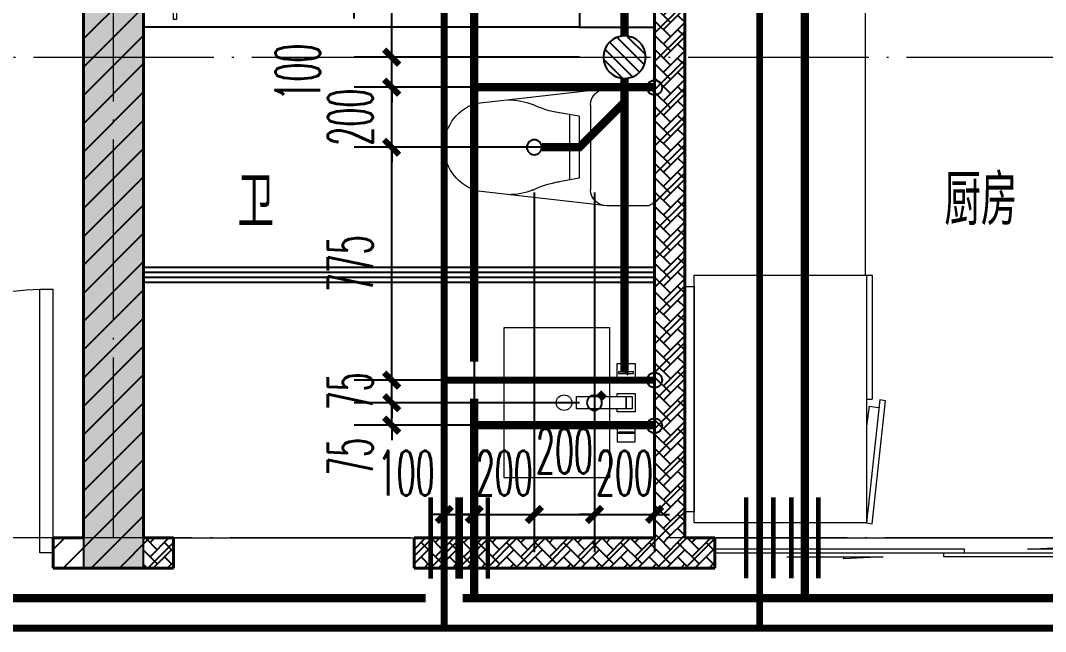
# Model space of a CAD drawing. Extents: x 27938 to 1042331, y -235042 to 1535213.
# Drawn here: x 686908 to 690317, y 140671 to 142704 of the extents above; entities that cross this region are included whole.
import ezdxf

# ---------------------------------------------------------------- set-up
doc = ezdxf.new("R2010")
doc.units = 0
doc.header["$LTSCALE"] = 1000
doc.header["$MEASUREMENT"] = 0
doc.linetypes.add('DASH', pattern=[0.35, 0.25, -0.1])
doc.linetypes.add('DOTE', pattern=[2.42, 2, -0.2, 0.02, -0.2])
for name, color, linetype in [('$RECOVER_210609100354-32', 7, 'Continuous'), ('$RECOVER_210609100354-5', 7, 'Continuous'), ('3.5方案汇报，与郭总、侯月琴确定户型_t8$0$2020.03.04 -1安徽标准化洋房户型(UA）_t8_t8$0$看线', 154, 'Continuous'), ('AH-FURNITURE', 1, 'Continuous'), ('COLUMN', 9, 'Continuous'), ('CURTWALL', 4, 'Continuous'), ('EQUIP_地漏', 7, 'Continuous'), ('EQUIP_污水', 7, 'Continuous'), ('IP-bath&kitchen-JOHNSON', 4, 'Continuous'), ('P-bath&kitchen-JOHNSON', 4, 'Continuous'), ('PIPE-污水', 2, 'W'), ('PIPE-热给水', 5, 'RJ1'), ('PIPE-给水', 3, 'J1'), ('PUB_TEXT', 4, 'Continuous'), ('TWT_DIM', 3, 'Continuous'), ('VALVE_不分区给水', 7, 'Continuous'), ('VPIPE-热给水', 5, 'RJ1'), ('VPIPE-给水', 3, 'TG_J'), ('保温', 6, 'Continuous'), ('建筑-排气道', 9, 'Continuous')]:
    doc.layers.add(name, color=color, linetype=linetype)
for name, color, linetype, lineweight in [('DOTE', 19, 'DOTE', 9), ('LVTRY', 1, 'Continuous', 13), ('PUB_HATCH', 8, 'Continuous', 9), ('WALL', 9, 'Continuous', 40), ('WINDOW', 8, 'Continuous', 15), ('平面-空调预留孔', 173, 'Continuous', 15), ('立面-洞口示意', 152, 'Continuous', 13)]:
    doc.layers.add(name, color=color, linetype=linetype, lineweight=lineweight)
doc.styles.add('_TCH_DIM_T3', font='SIMPLEX.shx', dxfattribs={"width": 0.494118, "bigfont": 'GBCBIG.shx'})
doc.styles.add('DIM_FONT', font='SIMPLEX.shx', dxfattribs={"width": 0.56})
doc.styles.get("Standard").update_dxf_attribs({"font": 'gbenor.shx', "bigfont": 'gbcbig.shx'})
doc.styles.add('TG_LINETYPE', font='SIMPLEX', dxfattribs={"width": 0.8, "height": 3, "bigfont": 'HZTXT'})
doc.linetypes.add('J1', pattern='A,3,-0.2,["J1",Standard,S=0.25,R=0,X=-0.1,Y=-0.115],-0.35', length=3.55)
doc.linetypes.add('RJ1', pattern='A,3,-0.2,["RJ1",Standard,S=0.25,R=0,X=-0.1,Y=-0.115],-0.5', length=3.7)
doc.linetypes.add('TG_J', pattern='A,2,-0.22,["J",TG_LINETYPE,S=0.1,R=0,X=-0.18,Y=-0.15],0', length=2.22)
doc.linetypes.add('W', pattern='A,3,-0.2,["W",Standard,S=0.25,R=0,X=-0.1,Y=-0.115],-0.2', length=3.4)
doc.dimstyles.new('_TWT_ARCH&&50', dxfattribs={"dimtxt": 148.75, "dimasz": 50, "dimexe": 125, "dimexo": 150, "dimgap": 63.125, "dimtad": 1, "dimdec": 0, "dimzin": 0, "dimdsep": 46, "dimtxsty": '_TCH_DIM_T3', "dimblk": 'ARCHTICK', "dimcen": 0.09, "dimclrt": 7, "dimazin": 2, "dimtfac": 1, "dimtdec": 0, "dimtix": 1, "dimtmove": 2, "dimatfit": 3, "dimfxl": 1, "dimtolj": 1, "dimtzin": 0, "dimarcsym": 0})
pattern_1 = [(45, (0, 0), (0, 47.4157523), [100.584, -33.528]), (135, (23.708, 23.708), (3e-15, 47.4157523), [100.584, -33.528])]
pattern_2 = [(45, (0, 47.75), (-47.022601, 47.022601), [])]

# ---------------------------------------------------------------- blocks, each defined once
blk = doc.blocks.new('GFDGDGRDGRDG')
at = {"layer": 'DOTE', "linetype": 'DOTE', "ltscale": 0.3}
for p, q in [((580393.7, 368758.3), (580393.7, 376108.3)), ((582293.7, 368758.3), (582293.7, 376108.3)), ((573593.7, 370358.3), (626393.7, 370358.3)), ((626393.7, 368758.3), (573593.7, 368758.3)), ((626393.7, 368458.3), (573593.7, 368458.3))]:
    blk.add_line(p, q, dxfattribs=at)
blk = doc.blocks.new('A$C60D053AF')
at = {"layer": 'AH-FURNITURE', "color": 0}
for p, q in [((232.5, -90), (128.3, -90)), ((192.5, -71), (327.6, -71)), ((192.5, -91), (327.6, -91)), ((341.7, -96.9), (370, -143.2)), ((355.9, -82.7), (384.2, -129)), ((232.5, -110), (128.3, -110)), ((245, -129.5), (245, -122.5)), ((265, -129.5), (265, -122.5)), ((255, -281), (255, -251)), ((393, -281), (393, -251)), ((255, -281), (393, -281))]:
    blk.add_line(p, q, dxfattribs=at)
for points in [[(170, -68, 1), (170, -94), (192.5, -94), (192.5, -68)], [(234, -251), (414, -251, 0.414214), (424, -241), (424, -111, 0.414214), (414, -101), (234, -101, 0.414214), (224, -111), (224, -241, 0.414214)], [(268, -122.5), (268, -107, 0.414214), (248, -87), (232.5, -87), (232.5, -113), (242, -113), (242, -122.5)], [(242, -152, 1), (268, -152), (268, -129.5), (242, -129.5)], [(383.8, -161.2, 1), (402.2, -142.8), (386.3, -126.9), (367.9, -145.3)]]:
    blk.add_lwpolyline(points, format="xyb", close=True, dxfattribs=at)
for centre, radius in [((100, -100), 30), ((255, -152), 15), ((255, -152), 10), ((393, -152), 15), ((393, -152), 10)]:
    blk.add_circle(centre, radius, dxfattribs=at)
for radius in [40, 20]:
    blk.add_arc((327.6, -111), radius, 45, 90, dxfattribs=at)
blk = doc.blocks.new('*U40')
h = blk.add_hatch(color=0)
h.set_gradient(color1=(0, 0, 255), rotation=180, tint=1)
h.paths.add_polyline_path([(0, 0), (-6.35, -6.35), (-6.35, -2.159), (-15, -2.159), (-15, 2.159), (-6.35, 2.159), (-6.35, 6.35)])
at = {"color": 0, "linetype": 'Continuous'}
blk.add_lwpolyline([(0, 0), (-6.35, -6.35), (-6.35, -2.159), (-15, -2.159), (-15, 2.159), (-6.35, 2.159), (-6.35, 6.35)], close=True, dxfattribs=at)
blk = doc.blocks.new('sgrsefv')
at = {"layer": 'PUB_HATCH'}
blk.add_hatch(color=0, dxfattribs=at).paths.add_polyline_path([(1112933.3, 840916.3), (1112933.3, 840646.3), (1113073.3, 840646.3), (1113073.3, 840661.3), (1112968.3, 840661.3), (1112948.3, 840681.3), (1112948.3, 840881.3), (1112968.3, 840901.3), (1113288.3, 840901.3), (1113308.3, 840881.3), (1113308.3, 840681.3), (1113288.3, 840661.3), (1113183.3, 840661.3), (1113183.3, 840646.3), (1113323.3, 840646.3), (1113323.3, 840916.3)])
at = {"layer": 'LVTRY', "color": 0}
for p, q in [((1113073.3, 840661.3), (1113073.3, 840646.3)), ((1113183.3, 840661.3), (1113183.3, 840646.3))]:
    blk.add_line(p, q, dxfattribs=at)
for points in [[(1112918.3, 840931.3), (1113338.3, 840931.3), (1113338.3, 840631.3), (1112918.3, 840631.3)], [(1112933.3, 840916.3), (1113323.3, 840916.3), (1113323.3, 840646.3), (1112933.3, 840646.3)], [(1113288.3, 840661.3), (1112968.3, 840661.3), (1112948.3, 840681.3), (1112948.3, 840881.3), (1112968.3, 840901.3), (1113288.3, 840901.3), (1113308.3, 840881.3), (1113308.3, 840681.3), (1113288.3, 840661.3)]]:
    blk.add_lwpolyline(points, close=True, dxfattribs=at)
at = {"layer": '立面-洞口示意', "color": 0}
blk.add_lwpolyline([(1112918.3, 840931.3), (1113181.8, 840837.4), (1113338.3, 840631.3)], dxfattribs=at)
at = {"layer": '建筑-排气道', "color": 8, "xscale": -5, "yscale": 5, "zscale": 5, "rotation": 270}
blk.add_blockref('*U40', (1113118.4, 840599), dxfattribs=at)
blk = doc.blocks.new('rtyg7uyhg')
at = {"layer": 'LVTRY', "color": 0}
for p, q in [((194234.6, 45488.8), (193621, 45488.8)), ((193590.3, 45458.1), (193590.3, 45069.5)), ((194265.3, 45069.5), (194265.3, 45458.1)), ((193896.4, 45429.9), (193857.6, 45326.3)), ((193925.8, 45440.4), (193940.1, 45432.2)), ((193682.3, 45407), (193887.8, 45407)), ((193875.3, 45316), (193945.6, 45401.5)), ((194111.9, 45407), (194173.3, 45407)), ((193621, 45130.8), (193621, 45345.6)), ((194009.6, 45345.6), (194009.6, 45130.8)), ((194050.5, 45130.8), (194050.5, 45345.6)), ((194234.6, 45345.6), (194234.6, 45130.8)), ((193857.6, 45326.3), (193875.3, 45316)), ((193948.3, 45069.5), (193682.3, 45069.5)), ((194173.3, 45069.5), (194111.9, 45069.5)), ((193621, 45038.8), (194234.6, 45038.8))]:
    blk.add_line(p, q, dxfattribs=at)
for centre, radius in [((193866.4, 45437.7), 20.5), ((193989.2, 45437.7), 20.5), ((194071, 45437.7), 20.5), ((193815.3, 45238.2), 25.6), ((194137.5, 45238.2), 25.6)]:
    blk.add_circle(centre, radius, dxfattribs=at)
for centre, radius, start, end in [((193621, 45458.1), 30.7, 90, 180), ((194234.6, 45458.1), 30.7, 360, 90), ((193915.6, 45422.7), 20.5, 60, 159.4623), ((193929.8, 45414.5), 20.5, 320.5377, 60), ((193682.3, 45345.6), 61.4, 90, 180), ((193948.3, 45345.6), 61.4, 360, 90), ((194111.9, 45345.6), 61.4, 90, 180), ((194173.3, 45345.6), 61.4, 360, 90), ((193682.3, 45130.8), 61.4, 180, 270), ((193948.3, 45130.8), 61.4, 270, 360), ((194111.9, 45130.8), 61.4, 180, 270), ((194173.3, 45130.8), 61.4, 270, 360), ((193621, 45069.5), 30.7, 180, 270), ((194234.6, 45069.5), 30.7, 270, 360)]:
    blk.add_arc(centre, radius, start, end, dxfattribs=at)
at = {"layer": 'LVTRY', "color": 0, "style": 'DIM_FONT', "width": 0.8, "flags": 9}
for tag in ['YSIZE', 'XSIZE']:
    blk.add_attdef(tag, (193927.8, 45487.8), '', height=0.5, rotation=90, dxfattribs=at)
blk = doc.blocks.new('A-Kitchen-7')
at = {"layer": 'LVTRY', "color": 0}
for p, q in [((-518.7, 779.7), (-7.2, 834.3)), ((-3.6, 810.6), (-515, 756)), ((-7.2, 834.3), (-3.6, 810.6)), ((-515, 756), (-518.7, 779.7)), ((-29.1, 767), (-35.2, 806.4)), ((515, 780), (0, 780)), ((0, 756), (0, 780)), ((515, 756), (515, 780)), ((515, 756), (-515, 756)), ((-515, 756), (-515, 40)), ((-485.6, 760.5), (-484.9, 756)), ((-29.1, 767), (-112.1, 756)), ((515, 40), (515, 756)), ((-515, 40), (515, 40))]:
    blk.add_line(p, q, dxfattribs=at)
blk.add_lwpolyline([(-468.9, 40), (-468.9, 0), (468.9, 0), (468.9, 40)], close=True, dxfattribs=at)
blk = doc.blocks.new('FRSDFDGDGDRGDR')
at = {"layer": '平面-空调预留孔', "color": 0}
for p, q in [((699618.9, 775447.8), (699746.3, 775447.8)), ((699746.3, 775447.8), (699746.3, 775355.4)), ((699612.3, 775044), (699612.3, 775441.2)), ((699719.9, 775342.2), (699719.9, 775143)), ((699726.5, 775348.8), (699739.7, 775348.8)), ((699726.5, 775136.4), (699739.7, 775136.4)), ((699746.3, 775129.8), (699746.3, 775037.4)), ((699746.3, 775037.4), (699618.9, 775037.4))]:
    blk.add_line(p, q, dxfattribs=at)
blk.add_lwpolyline([(699766.1, 775166.7), (699792.5, 775153.5), (699792.5, 775057.2), (699766.1, 775044), (699766.1, 775017.6), (699618.9, 775017.6, -0.414214), (699592.5, 775044), (699592.5, 775441.2, -0.414214), (699618.9, 775467.6), (699766.1, 775467.6), (699766.1, 775441.2), (699792.5, 775428), (699792.5, 775331.6), (699766.1, 775318.4)], format="xyb", close=True, dxfattribs=at)
for centre, radius in [((699739.7, 775331.6), 10.6), ((699739.7, 775243.2), 15.8), ((699739.7, 775153.5), 10.6)]:
    blk.add_circle(centre, radius, dxfattribs=at)
for centre, start, end in [((699618.9, 775441.2), 90, 180), ((699726.5, 775342.2), 90, 180), ((699739.7, 775355.4), 270, 360), ((699726.5, 775143), 180, 270), ((699739.7, 775129.8), 0, 90), ((699618.9, 775044), 180, 270)]:
    blk.add_arc(centre, 6.6, start, end, dxfattribs=at)
blk = doc.blocks.new('vcxvcdfvdxv')
at = {"layer": 'LVTRY', "color": 0}
for p, q in [((582293.7, 370358.3), (582763.9, 370358.3)), ((582393.7, 369458.3), (582393.7, 370358.3)), ((582547.9, 370115.4), (582763.9, 370358.3)), ((582763.9, 370358.3), (582763.9, 369458.3)), ((582703.7, 370278.3), (582303.7, 370278.3)), ((582393.7, 370268.3), (582393.7, 369548.3)), ((582578.9, 370168.3), (582578.9, 370258.3)), ((582578.9, 370258.3), (582583.4, 370258.3)), ((582583.4, 370258.3), (582583.4, 370168.3)), ((582713.7, 369548.3), (582713.7, 370268.3)), ((582338.7, 370238.3), (582623.7, 370238.3)), ((582338.7, 370233.3), (582623.7, 370233.3)), ((582428.7, 370018.3), (582428.7, 370228.3)), ((582433.7, 370018.3), (582433.7, 370228.3)), ((582628.7, 370228.3), (582628.7, 370018.3)), ((582633.7, 370228.3), (582633.7, 370018.3)), ((582583.4, 370168.3), (582578.9, 370168.3)), ((582293.7, 370115.4), (582547.9, 370115.4)), ((582393.7, 369700.3), (582393.7, 370115.4)), ((582408.7, 370125.6), (582536.2, 370125.6)), ((582408.7, 370121.1), (582408.7, 370125.6)), ((582536.2, 370121.1), (582408.7, 370121.1)), ((582653.7, 370125.6), (582526.2, 370125.6)), ((582526.2, 370125.6), (582526.2, 370121.1)), ((582526.2, 370121.1), (582653.7, 370121.1)), ((582536.2, 370125.6), (582536.2, 370121.1)), ((582547.9, 370115.4), (582547.9, 369700.3)), ((582653.7, 370121.1), (582653.7, 370125.6)), ((582583.4, 370078.3), (582578.9, 370078.3)), ((582578.9, 370078.3), (582578.9, 369988.3)), ((582583.4, 369988.3), (582583.4, 370078.3)), ((582623.7, 370013.3), (582338.7, 370013.3)), ((582623.7, 370008.3), (582338.7, 370008.3)), ((582578.9, 369988.3), (582583.4, 369988.3)), ((582693.1, 369958.3), (582654.3, 369958.3)), ((582673.7, 369938.9), (582673.7, 369977.7)), ((582673.7, 369838.9), (582673.7, 369877.7)), ((582693.1, 369858.3), (582654.3, 369858.3)), ((582623.7, 369808.3), (582338.7, 369808.3)), ((582578.9, 369738.3), (582578.9, 369828.3)), ((582578.9, 369828.3), (582583.4, 369828.3)), ((582583.4, 369828.3), (582583.4, 369738.3)), ((582623.7, 369803.3), (582338.7, 369803.3)), ((582428.7, 369798.3), (582428.7, 369588.3)), ((582433.7, 369798.3), (582433.7, 369588.3)), ((582628.7, 369588.3), (582628.7, 369798.3)), ((582633.7, 369588.3), (582633.7, 369798.3)), ((582583.4, 369738.3), (582578.9, 369738.3)), ((582547.9, 369700.3), (582293.7, 369700.3)), ((582536.2, 369695.6), (582408.7, 369695.6)), ((582408.7, 369695.6), (582408.7, 369691.1)), ((582408.7, 369691.1), (582536.2, 369691.1)), ((582526.2, 369691.1), (582526.2, 369695.6)), ((582526.2, 369695.6), (582653.7, 369695.6)), ((582653.7, 369691.1), (582526.2, 369691.1)), ((582536.2, 369691.1), (582536.2, 369695.6)), ((582763.9, 369458.3), (582547.9, 369700.3)), ((582653.7, 369695.6), (582653.7, 369691.1)), ((582583.4, 369648.3), (582578.9, 369648.3)), ((582578.9, 369648.3), (582578.9, 369558.3)), ((582583.4, 369558.3), (582583.4, 369648.3)), ((582338.7, 369583.3), (582623.7, 369583.3)), ((582338.7, 369578.3), (582623.7, 369578.3)), ((582303.7, 369538.3), (582703.7, 369538.3)), ((582578.9, 369558.3), (582583.4, 369558.3)), ((582763.9, 369458.3), (582293.7, 369458.3))]:
    blk.add_line(p, q, dxfattribs=at)
blk.add_lwpolyline([(582893.7, 368758.3), (582893.7, 370758.3), (583993.7, 370758.3), (583993.7, 369632.3)], dxfattribs=at)
for centre, radius in [((582481.2, 370123.3), 29.7), ((582481.2, 370123.3), 11.7), ((582673.7, 369958.3), 17), ((582673.7, 369858.3), 17), ((582481.2, 369693.3), 29.7), ((582481.2, 369693.3), 11.7)]:
    blk.add_circle(centre, radius, dxfattribs=at)
for centre, radius, start, end in [((582403.7, 370268.3), 10, 90, 180), ((582703.7, 370268.3), 10, 0, 90), ((582438.7, 370228.3), 10, 90, 180), ((582438.7, 370228.3), 5, 90, 180), ((582623.7, 370228.3), 10, 0, 90), ((582623.7, 370228.3), 5, 0, 90), ((582481.2, 370123.3), 56.7, 2.2742, 87.7258), ((582481.2, 370123.3), 52.2, 2.4704, 87.5296), ((582581.2, 370123.3), 56.7, 92.2742, 177.7258), ((582581.2, 370123.3), 52.2, 92.4704, 177.5296), ((582481.2, 370123.3), 56.7, 272.2742, 357.7258), ((582481.2, 370123.3), 52.2, 272.4704, 357.5296), ((582581.2, 370123.3), 56.7, 182.2742, 267.7258), ((582581.2, 370123.3), 52.2, 182.4704, 267.5296), ((582438.7, 370018.3), 10, 180, 270), ((582438.7, 370018.3), 5, 180, 270), ((582623.7, 370018.3), 5, 270, 0), ((582623.7, 370018.3), 10, 270, 0), ((582438.7, 369798.3), 10, 90, 180), ((582623.7, 369798.3), 10, 0, 90), ((582438.7, 369798.3), 5, 90, 180), ((582623.7, 369798.3), 5, 0, 90), ((582481.2, 369693.3), 56.7, 2.2742, 87.7258), ((582481.2, 369693.3), 52.2, 2.4704, 87.5296), ((582581.2, 369693.3), 56.7, 92.2742, 177.7258), ((582581.2, 369693.3), 52.2, 92.4704, 177.5296), ((582481.2, 369693.3), 56.7, 272.2742, 357.7258), ((582481.2, 369693.3), 52.2, 272.4704, 357.5296), ((582581.2, 369693.3), 56.7, 182.2742, 267.7258), ((582581.2, 369693.3), 52.2, 182.4704, 267.5296), ((582438.7, 369588.3), 10, 180, 270), ((582438.7, 369588.3), 5, 180, 270), ((582623.7, 369588.3), 5, 270, 0), ((582623.7, 369588.3), 10, 270, 0), ((582403.7, 369548.3), 10, 180, 270), ((582703.7, 369548.3), 10, 270, 0)]:
    blk.add_arc(centre, radius, start, end, dxfattribs=at)
at = {"color": 8}
for name, p in [('sgrsefv', (-530624.6, -469573)), ('rtyg7uyhg', (389578.4, 325769.5))]:
    blk.add_blockref(name, p, dxfattribs=at)
at = {"color": 8, "rotation": 90}
blk.add_blockref('FRSDFDGDGDRGDR', (1359511.2, -328434.2), dxfattribs=at)
at = {"color": 8, "xscale": -1, "rotation": 90}
blk.add_blockref('A$C60D053AF', (582713.7, 371358.3), dxfattribs=at)
at = {"layer": 'LVTRY', "color": 8, "extrusion": (0, 0, -1), "xscale": -0.7999999999883585, "yscale": 0.7999999999883585, "zscale": -0.7999999999883585, "rotation": 270}
blk.add_blockref('A-Kitchen-7', (-584593.7, 369220.3), dxfattribs=at)
blk = doc.blocks.new('HFHFHFHFTF')
at = {"layer": 'PUB_HATCH'}
blk.add_hatch(color=256, dxfattribs=at).paths.add_polyline_path([(541016.6, 373823.7), (541016.6, 370923.7), (541216.6, 370923.7), (541216.6, 373623.7), (541616.6, 373623.7), (541616.6, 373823.7)])
at = {"layer": 'COLUMN', "color": 8}
for p, q in [((541016.6, 373823.7), (541016.6, 370923.7)), ((541216.6, 370923.7), (541216.6, 373623.7)), ((541016.6, 370923.7), (541216.6, 370923.7))]:
    blk.add_line(p, q, dxfattribs=at)
blk = doc.blocks.new('VDVDVDCZSCCS')
at = {"layer": '保温', "linetype": 'ByBlock', "ltscale": 10}
h = blk.add_hatch(dxfattribs=at)
h.set_pattern_fill('AR-HBONE', color=251, scale=55)
h.set_pattern_definition(pattern_1)
h.paths.add_polyline_path([(542916.6, 373623.7), (542916.7, 371023.7), (543016.6, 371023.7), (543016.5, 373623.7)])
h = blk.add_hatch(dxfattribs=at)
h.set_pattern_fill('AR-HBONE', color=251, scale=55)
h.set_pattern_definition(pattern_1)
h.paths.add_polyline_path([(541316.7, 370923.7), (541316.7, 371023.7), (541216.7, 371023.7), (541216.7, 370923.7)])
h = blk.add_hatch(dxfattribs=at)
h.set_pattern_fill('AR-HBONE', color=251, scale=55)
h.set_pattern_definition(pattern_1)
edge = h.paths.add_edge_path()
edge.add_line((543116.6, 370923.7), (543116.6, 371023.7))
edge.add_line((543115.5, 371023.7), (542116.7, 371023.7))
edge.add_line((542116.7, 371023.7), (542116.7, 370923.7))
edge.add_line((542116.7, 370923.7), (543116.6, 370923.7))
blk = doc.blocks.new('rrrrrrrrrrrra')
at = {"color": 0}
for p, q in [((252.6, 483.7), (-87.4, 483.7)), ((-112.4, 458.7), (-112.4, 324.3)), ((277.6, 324.3), (277.6, 458.7)), ((-112.4, 324.3), (-63.7, -103.4)), ((277.6, 324.3), (227.5, -115.6)), ((-59.1, 271.1), (224.3, 271.1)), ((-20.6, 232.4), (-34.2, 153.6)), ((185.8, 232.4), (-20.6, 232.4)), ((185.8, 232.4), (199.4, 153.6)), ((191.3, 200.5), (-26.1, 200.5))]:
    blk.add_line(p, q, dxfattribs=at)
for centre, radius, start, end in [((-87.4, 458.7), 25, 90, 180), ((252.6, 458.7), 25, 0, 90), ((-59.1, 324.3), 53.3, 180, 270), ((224.3, 324.3), 53.3, 270, 0), ((-322.6, 209.8), 293.8, 333.5369, 351.4828), ((487.8, 209.8), 293.8, 188.5172, 206.4631), ((149, -3.2), 224.1, 158.5202, 180), ((16.2, -3.2), 224.1, 0, 21.4798), ((83.8, -63.6), 152.8, 195.0773, 340.1181)]:
    blk.add_arc(centre, radius, start, end, dxfattribs=at)
blk = doc.blocks.new('A$C1E0F638F')
at = {"color": 0}
for points in [[(499.7, 435.1), (499.7, 85.1), (0, 85.1), (0, 435.1)], [(269.9, 30), (229.9, 30), (229.9, 195), (269.9, 195)], [(119.9, 0), (179.9, 0), (179.9, 60), (119.9, 60)], [(146.9, 55), (152.9, 55), (152.9, 5), (146.9, 5)], [(379.9, 0), (319.9, 0), (319.9, 60), (379.9, 60)], [(352.9, 55), (346.9, 55), (346.9, 5), (352.9, 5)], [(229.9, 30), (269.9, 30), (269.9, 10), (229.9, 10)]]:
    blk.add_lwpolyline(points, close=True, dxfattribs=at)
blk.add_lwpolyline([(269.9, 60), (279.9, 60), (279.9, 0), (219.9, 0), (219.9, 60), (229.9, 60)], dxfattribs=at)
blk.add_circle((249.9, 236.3), 26, dxfattribs=at)
blk = doc.blocks.new('135')
blk.add_hatch(color=0).paths.add_polyline_path([(4.8, 1.8), (3.6, -1), (-4.7, 2.5), (-3.5, 5.3)])
at = {"color": 0}
for p, q in [((0, 0), (0, 39.1)), ((-6.3, 2.6), (5.4, -2.3)), ((-5.7, 2.9), (-5.2, 2.7)), ((-5.6, 18.9), (-3.4, 19.4)), ((-3.4, 19.4), (-5.5, 19.4)), ((5.2, 10.9), (-5.3, 10.9)), ((5.2, 9.7), (-5.2, 9.7)), ((-5.2, 2.7), (-3.8, 5.9)), ((-5, 10.9), (-5, 30.5)), ((-3.8, 5.9), (5.4, 2.1)), ((5.6, 18.9), (3.4, 19.3)), ((3.4, 19.3), (5.6, 19.3)), ((4.1, -1.2), (5.4, 2.1)), ((5, 10.9), (5, 32.3)), ((4.1, -1.2), (5.7, -1.8))]:
    blk.add_line(p, q, dxfattribs=at)
for centre, radius, start, end in [((6.2, 15.8), 13.5, 151.0147, 204.8403), ((13.5, 4.2), 20.5, 163.0924, 182.0012), ((-6, 3.6), 1, 184.2275, 248.4661), ((8.6, 15.5), 14.6, 166.278, 198.0953), ((13.5, 4.2), 19.5, 163.7443, 182.5269), ((-5.5, 3.3), 0.5, 181.9385, 247.2597), ((-5.2, 22.1), 0.5, 335.7643, 151.0147), ((3.8, 18.1), 9.42, 155.7643, 171.9773), ((5.2, 22.3), 0.5, 29.8425, 204.574), ((-5.9, 17.2), 11.7, 10.475, 24.574), ((29.1, 6.7), 24, 172.9439, 199.2318), ((-6.3, 15.4), 12.4, 338.6449, 16.0476), ((-6, 15.8), 13.4, 334.9111, 29.8425), ((26.4, 6.3), 20.6, 169.1454, 199.9526), ((5.9, -1.2), 1.17, 247.4597, 19.9526), ((5.9, -1.4), 0.5, 247.4597, 19.2318)]:
    blk.add_arc(centre, radius, start, end, dxfattribs=at)
blk.add_open_spline([(-5, 30.5), (-4.1, 31.3), (-2.3, 33), (0.9, 29.2), (3.5, 31.1), (5, 32.3)], degree=3, knots=[0, 0, 0, 0, 3.066329, 6.218313, 11.124135, 11.124135, 11.124135, 11.124135], dxfattribs=at)
blk = doc.blocks.new('SDFAWERAWER')
at = {"layer": 'LVTRY', "color": 0}
for p, q in [((593987.8, -1242190.5), (593978.2, -1242214)), ((594017.1, -1242202.5), (593987.8, -1242190.5)), ((594015.8, -1242220.4), (594027.2, -1242192.7)), ((594022.6, -1242211.4), (594029.8, -1242193.8)), ((594025.4, -1242210.8), (594031.1, -1242196.8)), ((594027.2, -1242192.7), (594033, -1242195.1)), ((594029.8, -1242193.8), (594031.1, -1242196.8)), ((594032.2, -1242197.2), (594033, -1242195.1)), ((594033, -1242195.1), (594034, -1242197.4)), ((594033.8, -1242197.9), (594034, -1242197.4)), ((594047.3, -1242200.9), (594035.9, -1242228.7)), ((594049.9, -1242202), (594043.3, -1242218.2)), ((594047.3, -1242200.9), (594049.9, -1242202)), ((594049.9, -1242202), (594051.2, -1242205)), ((593941.2, -1242210.1), (593783.7, -1242594.8)), ((593964.6, -1242219.7), (593807.2, -1242604.4)), ((593941.2, -1242210.1), (593964.6, -1242219.7)), ((594007.5, -1242226), (593978.2, -1242214)), ((594015.8, -1242220.4), (594021.7, -1242222.8)), ((594025.7, -1242203.9), (594018.5, -1242221.5)), ((594018.5, -1242221.5), (594021.5, -1242220.3)), ((594025.4, -1242210.8), (594021.5, -1242220.3)), ((594022.6, -1242220.7), (594021.7, -1242222.8)), ((594021.7, -1242222.8), (594023.9, -1242221.9)), ((594024.2, -1242221.4), (594023.9, -1242221.9)), ((594027.7, -1242234.3), (594078.4, -1242255)), ((594035.9, -1242228.7), (594038.6, -1242229.7)), ((594037.3, -1242210.8), (594088, -1242231.6)), ((594038.6, -1242229.7), (594045.2, -1242213.6)), ((594038.6, -1242229.7), (594041.6, -1242228.5)), ((594041.6, -1242228.5), (594051.2, -1242205)), ((594057.1, -1242246.3), (594066.7, -1242222.8)), ((593783.7, -1242594.8), (593807.2, -1242604.4)), ((593803.2, -1242641.3), (593812.8, -1242617.9)), ((593803.2, -1242641.3), (593832.6, -1242653.3)), ((593812.8, -1242617.9), (593842.2, -1242629.9)), ((593842.2, -1242629.9), (593832.6, -1242653.3)), ((593845.2, -1242628.6), (593833.8, -1242656.3)), ((593847.8, -1242629.7), (593836.5, -1242657.4)), ((593845.2, -1242628.6), (593842.2, -1242629.9)), ((593847.8, -1242629.7), (593845.2, -1242628.6)), ((593847.1, -1242661.8), (593858.5, -1242634.1)), ((593849.8, -1242662.9), (593861.2, -1242635.2)), ((593852.1, -1242661.9), (593862.1, -1242637.4)), ((593858.5, -1242634.1), (593861.2, -1242635.2)), ((593861.2, -1242635.2), (593862.1, -1242637.4)), ((593833.8, -1242656.3), (593832.6, -1242653.3)), ((593836.5, -1242657.4), (593833.8, -1242656.3)), ((593847.1, -1242661.8), (593849.8, -1242662.9))]:
    blk.add_line(p, q, dxfattribs=at)
blk.add_lwpolyline([(593823.5, -1242717), (594045.8, -1242173.9), (594036.5, -1242170.2), (593814.2, -1242713.2)], close=True, dxfattribs=at)
blk.add_arc((594075.3, -1242240), 15.3, 281.7932, 33.7019, dxfattribs=at)
for centre, major_axis, start_param, end_param in [((593974.2, -1242223.6), (3.93, 9.6), 0, 1.570796), ((593816.8, -1242608.3), (13.5, 33.1), 1.570796, 3.141593), ((593816.8, -1242608.3), (3.93, 9.6), 1.570796, 3.141593)]:
    blk.add_ellipse(centre, major_axis=major_axis, ratio=1, start_param=start_param, end_param=end_param, dxfattribs=at)
at = {"layer": 'P-bath&kitchen-JOHNSON', "color": 0, "linetype": 'DASH'}
blk.add_arc((593809.8, -1242714), 586.2, 67.5369, 157.1325, dxfattribs=at)
at = {"layer": 'LVTRY', "color": 8, "xscale": -1, "rotation": 157.7329157530927}
blk.add_blockref('135', (594045.3, -1242161.9), dxfattribs=at)
blk = doc.blocks.new('$VALVE$00000533')
at = {"ltscale": 0.5, "const_width": 25}
for points in [[(-225, 75), (225, 75)], [(-225, -75), (225, -75)]]:
    blk.add_lwpolyline(points, dxfattribs=at)
blk = doc.blocks.new('_ArchTick')
at = {"color": 0, "linetype": 'ByBlock', "const_width": 0.4}
blk.add_lwpolyline([(-0.5, -0.5), (0.5, 0.5)], dxfattribs=at)
blk = doc.blocks.new('*D317')
at = {"layer": 'Defpoints', "color": 0}
for p in [(688316.7, 142282.2), (688416.7, 142282.2), (688416.7, 141060.5)]:
    blk.add_point(p, dxfattribs=at)
at = {"layer": 'TWT_DIM', "color": 0, "lineweight": -2}
for p, q in [((688316.7, 142132.2), (688316.7, 140935.5)), ((688416.7, 142132.2), (688416.7, 140935.5)), ((688316.7, 141060.5), (688266.7, 141060.5)), ((688316.7, 141060.5), (688416.7, 141060.5)), ((688416.7, 141060.5), (688466.7, 141060.5))]:
    blk.add_line(p, q, dxfattribs=at)
at = {"layer": 'TWT_DIM', "color": 0, "lineweight": -2, "xscale": 50, "yscale": 50, "zscale": 50}
blk.add_blockref('_ArchTick', (688316.7, 141060.5), dxfattribs=at)
at = {"layer": 'TWT_DIM', "color": 0, "lineweight": -2, "xscale": 50, "yscale": 50, "zscale": 50, "rotation": 180}
blk.add_blockref('_ArchTick', (688416.7, 141060.5), dxfattribs=at)
at = {"layer": 'TWT_DIM', "color": 7, "insert": (688190, 141198), "char_height": 148.75, "attachment_point": 5, "style": '_TCH_DIM_T3'}
blk.add_mtext('\\A1;100', dxfattribs=at)
blk = doc.blocks.new('*D318')
at = {"layer": 'Defpoints', "color": 0}
for p in [(688416.7, 142282.2), (688616.5, 142282.2), (688616.5, 141060.5)]:
    blk.add_point(p, dxfattribs=at)
at = {"layer": 'TWT_DIM', "color": 0, "lineweight": -2}
for p, q in [((688416.7, 142132.2), (688416.7, 140935.5)), ((688616.5, 142132.2), (688616.5, 140935.5)), ((688416.7, 141060.5), (688366.7, 141060.5)), ((688416.7, 141060.5), (688616.5, 141060.5)), ((688616.5, 141060.5), (688666.5, 141060.5))]:
    blk.add_line(p, q, dxfattribs=at)
at = {"layer": 'TWT_DIM', "color": 0, "lineweight": -2, "xscale": 50, "yscale": 50, "zscale": 50}
blk.add_blockref('_ArchTick', (688416.7, 141060.5), dxfattribs=at)
at = {"layer": 'TWT_DIM', "color": 0, "lineweight": -2, "xscale": 50, "yscale": 50, "zscale": 50, "rotation": 180}
blk.add_blockref('_ArchTick', (688616.5, 141060.5), dxfattribs=at)
at = {"layer": 'TWT_DIM', "color": 7, "insert": (688516.6, 141198), "char_height": 148.75, "attachment_point": 5, "style": '_TCH_DIM_T3'}
blk.add_mtext('\\A1;200', dxfattribs=at)
blk = doc.blocks.new('*D319')
at = {"layer": 'Defpoints', "color": 0}
for p in [(688616.5, 142282.2), (688816.5, 142282.2), (688816.5, 141060.5)]:
    blk.add_point(p, dxfattribs=at)
at = {"layer": 'TWT_DIM', "color": 0, "lineweight": -2}
for p, q in [((688616.5, 142132.2), (688616.5, 140935.5)), ((688816.5, 142132.2), (688816.5, 140935.5)), ((688616.5, 141060.5), (688816.5, 141060.5))]:
    blk.add_line(p, q, dxfattribs=at)
at = {"layer": 'TWT_DIM', "color": 0, "lineweight": -2, "xscale": 50, "yscale": 50, "zscale": 50, "rotation": 180}
blk.add_blockref('_ArchTick', (688616.5, 141060.5), dxfattribs=at)
at = {"layer": 'TWT_DIM', "color": 0, "lineweight": -2, "xscale": 50, "yscale": 50, "zscale": 50}
blk.add_blockref('_ArchTick', (688816.5, 141060.5), dxfattribs=at)
at = {"layer": 'TWT_DIM', "color": 7, "insert": (688716.5, 141271.5), "char_height": 148.75, "attachment_point": 5, "style": '_TCH_DIM_T3'}
blk.add_mtext('\\A1;200', dxfattribs=at)
blk = doc.blocks.new('*D320')
at = {"layer": 'Defpoints', "color": 0}
for p in [(688816.5, 142282.2), (689016.5, 142282.2), (689016.5, 141060.5)]:
    blk.add_point(p, dxfattribs=at)
at = {"layer": 'TWT_DIM', "color": 0, "lineweight": -2}
for p, q in [((688816.5, 142132.2), (688816.5, 140935.5)), ((689016.5, 142132.2), (689016.5, 140935.5)), ((688816.5, 141060.5), (688766.5, 141060.5)), ((688816.5, 141060.5), (689016.5, 141060.5)), ((689016.5, 141060.5), (689066.5, 141060.5))]:
    blk.add_line(p, q, dxfattribs=at)
at = {"layer": 'TWT_DIM', "color": 0, "lineweight": -2, "xscale": 50, "yscale": 50, "zscale": 50}
blk.add_blockref('_ArchTick', (688816.5, 141060.5), dxfattribs=at)
at = {"layer": 'TWT_DIM', "color": 0, "lineweight": -2, "xscale": 50, "yscale": 50, "zscale": 50, "rotation": 180}
blk.add_blockref('_ArchTick', (689016.5, 141060.5), dxfattribs=at)
at = {"layer": 'TWT_DIM', "color": 7, "insert": (688916.5, 141198), "char_height": 148.75, "attachment_point": 5, "style": '_TCH_DIM_T3'}
blk.add_mtext('\\A1;200', dxfattribs=at)
blk = doc.blocks.new('*D321')
at = {"layer": 'Defpoints', "color": 0}
for p in [(688142.1, 141432.3), (688916.6, 141432.3), (688916.6, 141357.3)]:
    blk.add_point(p, dxfattribs=at)
at = {"layer": 'TWT_DIM', "color": 0, "lineweight": -2}
for p, q in [((688142.1, 141432.3), (688142.1, 141482.3)), ((688766.6, 141432.3), (688017.1, 141432.3)), ((688142.1, 141357.3), (688142.1, 141432.3)), ((688766.6, 141357.3), (688017.1, 141357.3)), ((688142.1, 141357.3), (688142.1, 141307.3))]:
    blk.add_line(p, q, dxfattribs=at)
at = {"layer": 'TWT_DIM', "color": 0, "lineweight": -2, "xscale": 50, "yscale": 50, "zscale": 50}
for p, rotation in [((688142.1, 141432.3), 270), ((688142.1, 141357.3), 90)]:
    blk.add_blockref('_ArchTick', p, dxfattribs=dict(at, rotation=rotation))
at = {"layer": 'TWT_DIM', "color": 7, "insert": (688004.6, 141252.2), "char_height": 148.75, "attachment_point": 5, "rotation": 90, "style": '_TCH_DIM_T3'}
blk.add_mtext('\\A1;75', dxfattribs=at)
blk = doc.blocks.new('*D322')
at = {"layer": 'Defpoints', "color": 0}
for p in [(688142.1, 141507.3), (688916.6, 141507.3), (688916.6, 141432.3)]:
    blk.add_point(p, dxfattribs=at)
at = {"layer": 'TWT_DIM', "color": 0, "lineweight": -2}
for p, q in [((688142.1, 141507.3), (688142.1, 141557.3)), ((688766.6, 141507.3), (688017.1, 141507.3)), ((688142.1, 141432.3), (688142.1, 141507.3)), ((688766.6, 141432.3), (688017.1, 141432.3)), ((688142.1, 141432.3), (688142.1, 141382.3))]:
    blk.add_line(p, q, dxfattribs=at)
at = {"layer": 'TWT_DIM', "color": 0, "lineweight": -2, "xscale": 50, "yscale": 50, "zscale": 50}
for p, rotation in [((688142.1, 141507.3), 270), ((688142.1, 141432.3), 90)]:
    blk.add_blockref('_ArchTick', p, dxfattribs=dict(at, rotation=rotation))
at = {"layer": 'TWT_DIM', "color": 7, "insert": (688004.6, 141469.8), "char_height": 148.75, "attachment_point": 5, "rotation": 90, "style": '_TCH_DIM_T3'}
blk.add_mtext('\\A1;75', dxfattribs=at)
blk = doc.blocks.new('*D323')
at = {"layer": 'Defpoints', "color": 0}
for p in [(688142.1, 142282.2), (688916.6, 142282.2), (688916.6, 141507.3)]:
    blk.add_point(p, dxfattribs=at)
at = {"layer": 'TWT_DIM', "color": 0, "lineweight": -2}
for p, q in [((688766.6, 142282.2), (688017.1, 142282.2)), ((688142.1, 141507.3), (688142.1, 142282.2)), ((688766.6, 141507.3), (688017.1, 141507.3))]:
    blk.add_line(p, q, dxfattribs=at)
at = {"layer": 'TWT_DIM', "color": 0, "lineweight": -2, "xscale": 50, "yscale": 50, "zscale": 50}
for p, rotation in [((688142.1, 142282.2), 90), ((688142.1, 141507.3), 270)]:
    blk.add_blockref('_ArchTick', p, dxfattribs=dict(at, rotation=rotation))
at = {"layer": 'TWT_DIM', "color": 7, "insert": (688004.6, 141894.8), "char_height": 148.75, "attachment_point": 5, "rotation": 90, "style": '_TCH_DIM_T3'}
blk.add_mtext('\\A1;775', dxfattribs=at)
blk = doc.blocks.new('*D324')
at = {"layer": 'Defpoints', "color": 0}
for p in [(688142.1, 142482.2), (688916.6, 142482.2), (688916.6, 142282.2)]:
    blk.add_point(p, dxfattribs=at)
at = {"layer": 'TWT_DIM', "color": 0, "lineweight": -2}
for p, q in [((688142.1, 142482.2), (688142.1, 142532.2)), ((688766.6, 142482.2), (688017.1, 142482.2)), ((688142.1, 142282.2), (688142.1, 142482.2)), ((688766.6, 142282.2), (688017.1, 142282.2)), ((688142.1, 142282.2), (688142.1, 142232.2))]:
    blk.add_line(p, q, dxfattribs=at)
at = {"layer": 'TWT_DIM', "color": 0, "lineweight": -2, "xscale": 50, "yscale": 50, "zscale": 50}
for p, rotation in [((688142.1, 142482.2), 270), ((688142.1, 142282.2), 90)]:
    blk.add_blockref('_ArchTick', p, dxfattribs=dict(at, rotation=rotation))
at = {"layer": 'TWT_DIM', "color": 7, "insert": (688004.6, 142382.2), "char_height": 148.75, "attachment_point": 5, "rotation": 90, "style": '_TCH_DIM_T3'}
blk.add_mtext('\\A1;200', dxfattribs=at)
blk = doc.blocks.new('*D325')
at = {"layer": 'Defpoints', "color": 0}
for p in [(688142.1, 142582), (688916.6, 142582), (688916.6, 142482.2)]:
    blk.add_point(p, dxfattribs=at)
at = {"layer": 'TWT_DIM', "color": 0, "lineweight": -2}
for p, q in [((688142.1, 142582), (688142.1, 142632)), ((688766.6, 142582), (688017.1, 142582)), ((688142.1, 142482.2), (688142.1, 142582)), ((688766.6, 142482.2), (688017.1, 142482.2)), ((688142.1, 142482.2), (688142.1, 142432.2))]:
    blk.add_line(p, q, dxfattribs=at)
at = {"layer": 'TWT_DIM', "color": 0, "lineweight": -2, "xscale": 50, "yscale": 50, "zscale": 50}
for p, rotation in [((688142.1, 142582), 270), ((688142.1, 142482.2), 90)]:
    blk.add_blockref('_ArchTick', p, dxfattribs=dict(at, rotation=rotation))
at = {"layer": 'TWT_DIM', "color": 7, "insert": (687829.6, 142532.1), "char_height": 148.75, "attachment_point": 5, "rotation": 90, "style": '_TCH_DIM_T3'}
blk.add_mtext('\\A1;100', dxfattribs=at)
blk = doc.blocks.new('*D326')
at = {"layer": 'Defpoints', "color": 0}
for p in [(688142.1, 143132.3), (688916.6, 143132.3), (688916.6, 142582)]:
    blk.add_point(p, dxfattribs=at)
at = {"layer": 'TWT_DIM', "color": 0, "lineweight": -2}
for p, q in [((688766.6, 143132.3), (688017.1, 143132.3)), ((688142.1, 142582), (688142.1, 143132.3)), ((688766.6, 142582), (688017.1, 142582))]:
    blk.add_line(p, q, dxfattribs=at)
at = {"layer": 'TWT_DIM', "color": 0, "lineweight": -2, "xscale": 50, "yscale": 50, "zscale": 50}
for p, rotation in [((688142.1, 143132.3), 90), ((688142.1, 142582), 270)]:
    blk.add_blockref('_ArchTick', p, dxfattribs=dict(at, rotation=rotation))
at = {"layer": 'TWT_DIM', "color": 7, "insert": (688004.6, 142857.2), "char_height": 148.75, "attachment_point": 5, "rotation": 90, "style": '_TCH_DIM_T3'}
blk.add_mtext('\\A1;550', dxfattribs=at)
blk = doc.blocks.new('$TwtSys$00000141')
for p, q in [((-141.3, 11.5), (-15.1, 137.7)), ((-141.3, 11.5), (-15.1, 137.7)), ((-130.8, -52.6), (52.6, 130.8)), ((-130.8, -52.6), (52.6, 130.8)), ((-99.7, -99.7), (99.7, 99.7)), ((-99.7, -99.7), (99.7, 99.7)), ((-48.5, -130.6), (131.4, 49.3)), ((-48.5, -130.6), (131.4, 49.3)), ((17.1, -138.4), (138.4, -17.1)), ((17.1, -138.4), (138.4, -17.1))]:
    blk.add_line(p, q)
blk.add_circle((0, 0), 141)
blk.add_circle((0, 0), 141)
blk = doc.blocks.new('$TwtSys$00000147')
blk.add_circle((0, 0, 0), 25)
blk = doc.blocks.new('$DorLib2D$00000001')
for p, q in [((0.45, 0.975), (0.5, 0.975)), ((0.45, 0), (0.45, 0.975)), ((0.5, 0), (0.5, 0.975)), ((0.5, 0), (0.45, 0))]:
    blk.add_line(p, q)
at = {"lineweight": 13}
blk.add_arc((0.475, 0), 0.975, 91.4693, 180, dxfattribs=at)
blk = doc.blocks.new('$DorLib2D$00000131')
at = {"color": 0, "linetype": 'Continuous'}
for p, q in [((0.15, 0.125), (0.2319, 0.1973)), ((0.2319, 0.1973), (0.2319, 0.125)), ((-0.5, 0.125), (-0.5, 0)), ((0.0192, 0.125), (-0.5, 0.125)), ((0.0192, 0), (0.0192, 0.125)), ((0.35, 0.125), (0.15, 0.125)), ((-0.5, 0), (0.0192, 0)), ((-0.024, 0), (0.5, 0)), ((-0.024, -0.125), (-0.024, 0)), ((0.5, 0), (0.5, -0.125)), ((-0.35, -0.125), (-0.15, -0.125)), ((-0.2319, -0.1973), (-0.2319, -0.125)), ((-0.15, -0.125), (-0.2319, -0.1973)), ((0.5, -0.125), (-0.024, -0.125))]:
    blk.add_line(p, q, dxfattribs=at)

msp = doc.modelspace()

# ---------------------------------------------------------------- hatches: boundary and pattern name
at = {"layer": '$RECOVER_210609100354-5'}
h = msp.add_hatch(dxfattribs=at)
h.set_pattern_fill('普通砖', color=256, scale=50, style=0)
h.set_pattern_definition(pattern_2)
h.paths.add_polyline_path([(687216.6, 143649), (687116.6, 143582.3), (687116.6, 140982.3), (687216.6, 140949), (687316.6, 140982.3), (687316.6, 143582.3)])
h = msp.add_hatch(dxfattribs=at)
h.set_pattern_fill('普通砖', color=256, scale=50, style=0)
h.set_pattern_definition(pattern_2)
h.paths.add_polyline_path([(689083.2, 143649), (689016.6, 143582.3), (689016.6, 140982.3), (689083.2, 140949), (689116.6, 140982.3), (689116.6, 143582.3)])
h = msp.add_hatch(dxfattribs=at)
h.set_pattern_fill('普通砖', color=256, scale=50, style=0)
h.set_pattern_definition(pattern_2)
h.paths.add_polyline_path([(687116.6, 140982.3), (687016.6, 140982.3), (687016.6, 140882.3), (687216.6, 140882.3), (687216.6, 140949)])
h = msp.add_hatch(dxfattribs=at)
h.set_pattern_fill('普通砖', color=256, scale=50, style=0)
h.set_pattern_definition(pattern_2)
h.paths.add_polyline_path([(687216.6, 140882.3), (687416.6, 140882.3), (687416.6, 140982.3), (687316.6, 140982.3), (687216.6, 140949)])
h = msp.add_hatch(dxfattribs=at)
h.set_pattern_fill('普通砖', color=256, scale=50, style=0)
h.set_pattern_definition(pattern_2)
h.paths.add_polyline_path([(689016.6, 140982.3), (688216.6, 140982.3), (688216.6, 140882.3), (689116.6, 140882.3), (689083.2, 140949)])
h = msp.add_hatch(dxfattribs=at)
h.set_pattern_fill('普通砖', color=256, scale=50, style=0)
h.set_pattern_definition(pattern_2)
h.paths.add_polyline_path([(689116.6, 140882.3), (689216.6, 140882.3), (689216.6, 140982.3), (689116.6, 140982.3), (689083.2, 140949)])
at = {"layer": 'PIPE-污水'}
for points in [[(688766.5, 142282.2), (688766.5, 142268.4), (688772.2, 142268.4)], [(688766.5, 142282.2), (688776.2, 142272.5), (688772.2, 142268.4)], [(688916.6, 141532.4), (688926.3, 141522.7), (688930.3, 141526.7)], [(688916.6, 141532.4), (688930.3, 141532.4), (688930.3, 141526.7)]]:
    msp.add_hatch(color=256, dxfattribs=at).paths.add_polyline_path(points)

# ---------------------------------------------------------------- linework, layer by layer
at = {"layer": '$RECOVER_210609100354-32', "color": 8}
msp.add_lwpolyline([(688766.6, 143582.3), (688766.6, 142682), (689016.6, 142682)], dxfattribs=at)
at = {"layer": 'CURTWALL', "color": 8}
for p, q in [((689016.6, 141882.3), (687316.6, 141882.3)), ((687316.6, 141832.3), (687316.6, 141882.3)), ((689016.6, 141865.7), (687316.6, 141865.7)), ((689016.6, 141849), (687316.6, 141849)), ((689016.6, 141832.3), (689016.6, 141882.3)), ((689016.6, 141832.3), (687316.6, 141832.3))]:
    msp.add_line(p, q, dxfattribs=at)
at = {"layer": 'IP-bath&kitchen-JOHNSON', "color": 8}
msp.add_line((688766.6, 142682), (687316.6, 142682), dxfattribs=at)
at = {"layer": 'LVTRY', "color": 8}
msp.add_lwpolyline([(688416.6, 140982.3), (689016.6, 140982.3), (689016.6, 141882.3), (688416.6, 141882.3)], close=True, dxfattribs=at)
at = {"layer": 'PIPE-污水', "ltscale": 0.5, "const_width": 27.5}
for points in [[(688916.6, 143012.3), (688916.6, 142652.5)], [(688916.6, 142511.5), (688916.6, 142432.3)], [(688766.5, 142282.2), (688916.6, 142432.3)], [(688916.6, 142432.3), (688916.6, 141532.4)], [(688641.5, 142282.2), (688766.5, 142282.2)], [(688834.2, 141450), (688848.2, 141464)]]:
    msp.add_lwpolyline(points, dxfattribs=at)
at = {"layer": 'PIPE-热给水', "ltscale": 0.5, "const_width": 22.5}
for points in [[(688316.7, 143282.3), (688316.7, 141507.3)], [(689366.2, 140682.3), (689366, 143282.3)], [(688316.7, 141507.3), (689016.5, 141507.3)], [(688316.7, 141507.3), (688316.7, 140682.3)], [(688316.7, 140682.3), (686116.6, 140682.3)], [(689366.2, 140682.3), (688316.7, 140682.3)], [(691216.6, 140682.3), (689366.2, 140682.3)]]:
    msp.add_lwpolyline(points, dxfattribs=at)
at = {"layer": 'PIPE-给水', "ltscale": 0.5, "const_width": 27.5}
for points in [[(689516.2, 140782.3), (689516.2, 143221.1)], [(688416.7, 143132.3), (688416.7, 142482.2)], [(688416.7, 142482.2), (689016.7, 142482.2)], [(688416.7, 142482.2), (688416.7, 141568.6)], [(688416.7, 141446.1), (688416.7, 140782.3)], [(688416.5, 141357.3), (689016.5, 141357.3)], [(688255.4, 140782.3), (686216.6, 140782.3)], [(688416.7, 140782.3), (688377.9, 140782.3)], [(689516.2, 140782.3), (688416.7, 140782.3)], [(691316.6, 140782.3), (689516.2, 140782.3)]]:
    msp.add_lwpolyline(points, dxfattribs=at)
at = {"layer": 'VPIPE-热给水'}
msp.add_circle((689016.5, 141507.3), 25, dxfattribs=at)
at = {"layer": 'VPIPE-给水'}
for centre in [(689016.6, 142480.7), (689016.5, 141355.8)]:
    msp.add_circle(centre, 25, dxfattribs=at)
at = {"layer": 'WALL', "color": 8}
for p, q in [((687116.6, 143582.3), (687116.6, 140982.3)), ((687316.6, 143582.3), (687316.6, 140982.3)), ((689016.6, 143582.3), (689016.6, 140982.3)), ((689116.6, 143582.3), (689116.6, 140982.3)), ((687116.6, 140982.3), (687016.6, 140982.3)), ((687016.6, 140982.3), (687016.6, 140882.3)), ((687416.6, 140982.3), (687316.6, 140982.3)), ((687416.6, 140882.3), (687416.6, 140982.3)), ((689016.6, 140982.3), (688216.6, 140982.3)), ((688216.6, 140982.3), (688216.6, 140882.3)), ((689216.6, 140982.3), (689116.6, 140982.3)), ((689216.6, 140882.3), (689216.6, 140982.3)), ((687016.6, 140882.3), (687216.6, 140882.3)), ((687216.6, 140882.3), (687416.6, 140882.3)), ((688216.6, 140882.3), (689116.6, 140882.3)), ((689116.6, 140882.3), (689216.6, 140882.3))]:
    msp.add_line(p, q, dxfattribs=at)
at = {"layer": 'WINDOW', "color": 8, "linetype": 'DASH'}
for p, q in [((687416.6, 140982.3), (687416.6, 140882.3)), ((688216.6, 140882.3), (688216.6, 140982.3))]:
    msp.add_line(p, q, dxfattribs=at)
at = {"layer": 'WINDOW', "color": 8}
for p, q in [((687416.6, 140982.3, 800), (688216.6, 140982.3, 800)), ((689216.6, 140982.3), (690816.6, 140982.3))]:
    msp.add_line(p, q, dxfattribs=at)

# ---------------------------------------------------------------- block references
at = {"color": 8}
for name in ['HFHFHFHFTF', 'VDVDVDCZSCCS']:
    msp.add_blockref(name, (146100, -230041.4), dxfattribs=at)
at = {"color": 8, "xscale": -1}
msp.add_blockref('vcxvcdfvdxv', (1273710.3, -227776), dxfattribs=at)
at = {"layer": '3.5方案汇报，与郭总、侯月琴确定户型_t8$0$2020.03.04 -1安徽标准化洋房户型(UA）_t8_t8$0$看线', "ltscale": 10}
msp.add_blockref('GFDGDGRDGRDG', (106822.9, -227776), dxfattribs=at)
at = {"layer": 'EQUIP_地漏', "xscale": 0.5, "yscale": -0.5, "zscale": 0.5}
msp.add_blockref('$TwtSys$00000141', (688916.6, 142582), dxfattribs=at)
at = {"layer": 'EQUIP_污水', "yscale": -1, "rotation": 180}
for p in [(688616.5, 142282.2), (688816.5, 141432.3)]:
    msp.add_blockref('$TwtSys$00000147', p, dxfattribs=at)
at = {"layer": 'IP-bath&kitchen-JOHNSON', "color": 8, "xscale": -1, "rotation": 337.7402306568928}
msp.add_blockref('SDFAWERAWER', (1707735.1, 1067867.5), dxfattribs=at)
at = {"layer": 'LVTRY', "color": 8, "extrusion": (0, 0, -1), "zscale": -1, "rotation": 90.00000000000001}
msp.add_blockref('rrrrrrrrrrrra', (-688532.8, 142199.6), dxfattribs=at)
at = {"layer": 'LVTRY', "color": 8, "rotation": 90.00000000000001}
msp.add_blockref('A$C1E0F638F', (688951.7, 141182.6), dxfattribs=at)
at = {"layer": 'VALVE_不分区给水', "xscale": -0.6, "yscale": -0.6, "zscale": 0.6, "rotation": 270}
for p in [(688316.7, 140982.3, 3000), (688416.7, 140982.3, 3000), (689366.2, 140982.6, 3000), (689516.2, 140982.6, 3000)]:
    msp.add_blockref('$VALVE$00000533', p, dxfattribs=at)
at = {"layer": 'WINDOW', "color": 8}
for name, p, xscale, yscale, zscale, rotation in [('$DorLib2D$00000001', (686566.6, 140932.3), -900, -900, -900, 180.0000066949702), ('$DorLib2D$00000131', (690016.6, 140932.3), 1600, 100, 1600, 359.9999999992718)]:
    msp.add_blockref(name, p, dxfattribs=dict(at, xscale=xscale, yscale=yscale, zscale=zscale, rotation=rotation))

# ---------------------------------------------------------------- texts
at = {"layer": 'PUB_TEXT', "color": 8}
for s, height, p in [('厨房', 168.79, (689980.1, 142022.9)), ('卫', 168.8, (687629.4, 142016.6))]:
    msp.add_text(s, height=height, dxfattribs=at).set_placement(p)

# ---------------------------------------------------------------- dimensions: what is measured, and where the dimension line sits
at = {"layer": 'TWT_DIM'}
for p1, p2, distance, picture, middle in [((688916.6, 142582), (688916.6, 143132.3), 774.5, '*D326', (688004.6, 142857.2)), ((688916.6, 142282.2), (688916.6, 142482.2), 774.5, '*D324', (688004.6, 142382.2)), ((688916.6, 141507.3), (688916.6, 142282.2), 774.5, '*D323', (688004.6, 141894.8)), ((688416.7, 142282.2), (688616.5, 142282.2), -1221.7, '*D318', (688516.6, 141198)), ((688816.5, 142282.2), (689016.5, 142282.2), -1221.7, '*D320', (688916.5, 141198)), ((688916.6, 141432.3), (688916.6, 141507.3), 774.5, '*D322', (688004.6, 141469.8))]:
    dim = msp.add_aligned_dim(p1=p1, p2=p2, distance=distance, dimstyle='_TWT_ARCH&&50', dxfattribs=at)
    dim.commit()
    dim.dimension.update_dxf_attribs({"geometry": picture, "text_midpoint": middle})
for base, p1, p2, angle, picture, middle in [((688142.1, 142582), (688916.6, 142482.2), (688916.6, 142582), 90, '*D325', (687829.6, 142532.1)), ((688416.7, 141060.5), (688316.7, 142282.2), (688416.7, 142282.2), 0, '*D317', (688190, 141198)), ((688816.5, 141060.5), (688616.5, 142282.2), (688816.5, 142282.2), 0, '*D319', (688716.5, 141271.5)), ((688142.1, 141432.3), (688916.6, 141357.3), (688916.6, 141432.3), 90, '*D321', (688004.6, 141252.2))]:
    dim = msp.add_linear_dim(base=base, p1=p1, p2=p2, angle=angle, dimstyle='_TWT_ARCH&&50', dxfattribs=at)
    dim.commit()
    dim.dimension.update_dxf_attribs({"geometry": picture, "text_midpoint": middle, "dimtype": 129})

doc.saveas('drawing.dxf')
